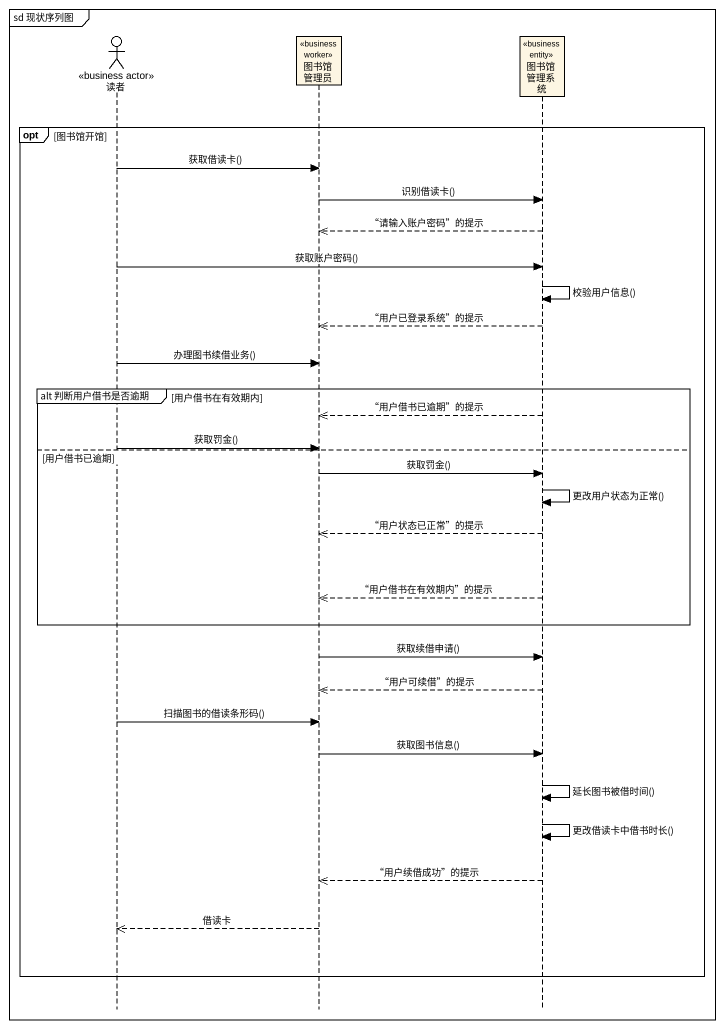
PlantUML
@startuml
mainframe sd 现状序列图
hide footbox
actor 读者 <<business actor>>
participant 图书馆管理员 <<business worker>>
participant 图书馆管理系统 <<business entity>>

opt 图书馆开馆
  读者 -> 图书馆管理员 : 获取借读卡()
  图书馆管理员 -> 图书馆管理系统 : 识别借读卡()
  图书馆管理系统 -->> 图书馆管理员 : “请输入账户密码”的提示
  读者 -> 图书馆管理系统 : 获取账户密码()
  图书馆管理系统 -> 图书馆管理系统 : 校验用户信息()
  图书馆管理系统 -->> 图书馆管理员 : “用户已登录系统”的提示
  读者 -> 图书馆管理员 : 办理图书续借业务()
  group alt 判断用户借书是否逾期 [用户借书在有效期内]
    图书馆管理系统 -->> 图书馆管理员 : “用户借书已逾期”的提示
    读者 -> 图书馆管理员 : 获取罚金()
  else 用户借书已逾期
    图书馆管理员 -> 图书馆管理系统 : 获取罚金()
    图书馆管理系统 -> 图书馆管理系统 : 更改用户状态为正常()
    图书馆管理系统 -->> 图书馆管理员 : “用户状态已正常”的提示
    图书馆管理系统 -->> 图书馆管理员 : “用户借书在有效期内”的提示
  end
  图书馆管理员 -> 图书馆管理系统 : 获取续借申请()
  图书馆管理系统 -->> 图书馆管理员 : “用户可续借”的提示
  读者 -> 图书馆管理员 : 扫描图书的借读条形码()
  图书馆管理员 -> 图书馆管理系统 : 获取图书信息()
  图书馆管理系统 -> 图书馆管理系统 : 延长图书被借时间()
  图书馆管理系统 -> 图书馆管理系统 : 更改借读卡中借书时长()
  图书馆管理系统 -->> 图书馆管理员 : “用户续借成功”的提示
  图书馆管理员 -->> 读者 : 借读卡
end
@enduml
